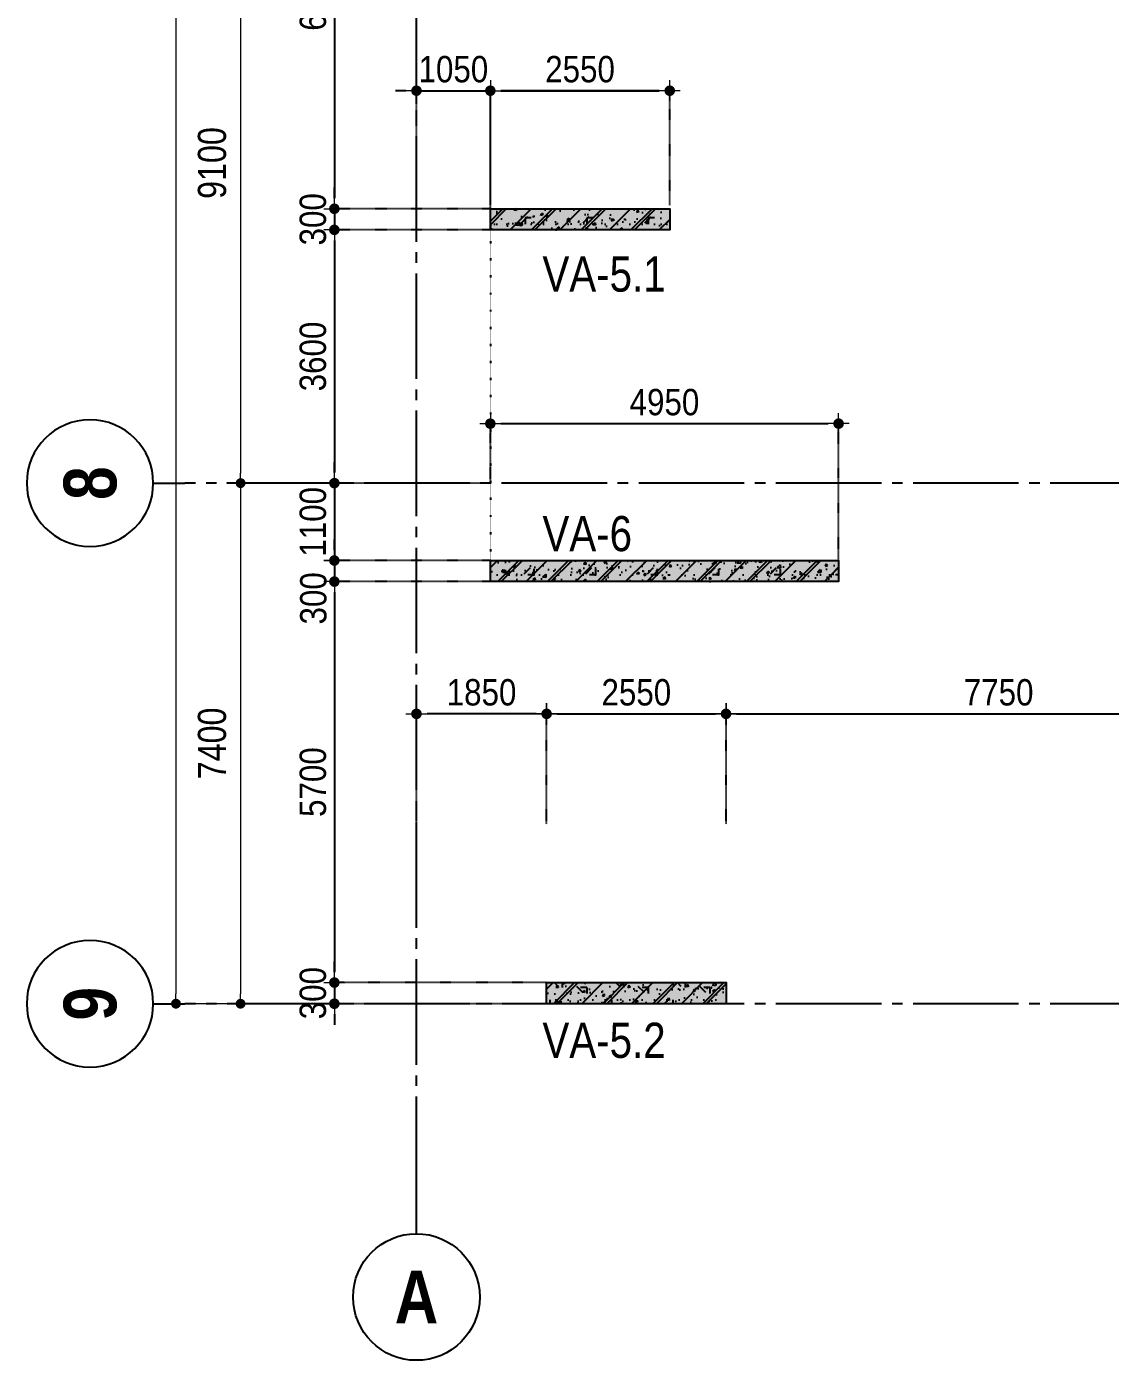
# Model space of a CAD drawing. Header units: millimetres. Extents: x -3973692 to -2843767, y 592734 to 838475.
# Drawn here: x -2954036 to -2938633, y 695162 to 714119 of the extents above; entities that cross this region are included whole.
import ezdxf
from ezdxf.enums import TextEntityAlignment as Align

# ---------------------------------------------------------------- set-up
doc = ezdxf.new("R2010")
doc.units = ezdxf.units.MM
doc.header["$MEASUREMENT"] = 0
doc.header["$PDMODE"] = 3
doc.header["$PDSIZE"] = -20
for name, pattern in [('CHG_XX_Luoi truc-Block A$0$MB_Luoi truc-150-TWA$0$Center101', [13, 10, -1, 1, -1]), ('DIVIDE2', [15.87499999999999, 6.349999999999998, -3.174999999999998, 0, -3.174999999999998, 0, -3.174999999999998]), ('DOT2', [0.125, 0, -0.125]), ('HIDDEN5', [2.8375, 1.25, -1.5875])]:
    doc.linetypes.add(name, pattern=pattern)
doc.layers.get('0').update_dxf_attribs({"lineweight": 9})
doc.layers.get('Defpoints').update_dxf_attribs({"color": 10, "lineweight": 0})
for name, color, linetype, lineweight in [("'S_General_Dim_1", 1, 'Continuous', 18), ("'S_General_Divide_3 Intermediate", 3, 'DIVIDE2', 40), ('CHG_XX_Cot_Block A-T8-15$0$DBAO', 3, 'Continuous', 13), ('CHG_XX_Luoi truc-Block A$0$Dim 200', 1, 'Continuous', 5), ('TEXT', 7, 'Continuous', 15)]:
    doc.layers.add(name, color=color, linetype=linetype, lineweight=lineweight)
for name, color, linetype in [('CHG_XX_Cot_Block A-T8-15$0$mb_cot tang 14-17 twa$0$Concrete Hatch', 218, 'Continuous'), ('CHG_XX_Cot_Block A-T8-15$0$mb_cot tang 14-17 twa$0$Concrete Line', 6, 'Continuous'), ('CHG_XX_Cot_Block A-T8-15$0$mb_cot tang 14-17 twa$0$Concrete Solid', 216, 'Continuous'), ('CHG_XX_Luoi truc-Block A$0$MB_Luoi truc-150-TWA$0$Grid', 34, 'Continuous'), ('CHG_XX_Luoi truc-Block A$0$MB_Luoi truc-150-TWA$0$Grid Line', 251, 'CHG_XX_Luoi truc-Block A$0$MB_Luoi truc-150-TWA$0$Center101'), ('dim', 1, 'Continuous')]:
    doc.layers.add(name, color=color, linetype=linetype)
doc.styles.add('arial', font='arial.ttf', dxfattribs={"width": 0.85})
doc.styles.add('CHG_XX_Luoi truc-Block A$0$MB_Luoi truc-150-TWA$0$Grid A-F$0$VNI-HelveCB', font='')
doc.styles.add('CHG_XX_Luoi truc-Block A$0$Star-HelCon', font='')
doc.styles.add('TTP-HelCon', font='')
doc.styles.get('CHG_XX_Luoi truc-Block A$0$MB_Luoi truc-150-TWA$0$Grid A-F$0$VNI-HelveCB').set_extended_font_data('VNI-Helve-Condense', bold=True)
doc.styles.get('CHG_XX_Luoi truc-Block A$0$Star-HelCon').set_extended_font_data('VNI-Helve-Condense')
doc.styles.get('TTP-HelCon').set_extended_font_data('VNI-Helve-Condense')
doc.dimstyles.new('150', dxfattribs={"dimscale": 150, "dimtxt": 2.5, "dimasz": 1, "dimexe": 0, "dimexo": 0, "dimgap": 0.75, "dimtad": 1, "dimdec": 0, "dimzin": 9, "dimdsep": 46, "dimtxsty": 'arial', "dimblk1": 'DIMDOT', "dimblk2": 'DIMDOT', "dimsah": 1, "dimcen": 2, "dimdle": 3, "dimclre": 8, "dimclrt": 2, "dimadec": 0, "dimazin": 0, "dimtfac": 1, "dimtdec": 0, "dimtix": 1, "dimtmove": 2, "dimatfit": 3, "dimldrblk": 'DIMPIJL', "dimfxl": 1, "dimtvp": 1.8, "dimtolj": 1, "dimtzin": 0, "dimarcsym": 0})
doc.dimstyles.new('CHG_XX_Luoi truc-Block A$0$Dim 200', dxfattribs={"dimscale": 200, "dimtxt": 2, "dimasz": 0.7, "dimexe": 1, "dimexo": 1, "dimgap": 1, "dimtad": 1, "dimdec": 0, "dimzin": 12, "dimdsep": 46, "dimtxsty": 'CHG_XX_Luoi truc-Block A$0$Star-HelCon', "dimblk": 'CHG_XX_Luoi truc-Block A$0$_Dot', "dimcen": 1, "dimclrd": 256, "dimclre": 256, "dimclrt": 3, "dimadec": 0, "dimazin": 0, "dimtfac": 1, "dimtdec": 0, "dimtix": 1, "dimtmove": 2, "dimatfit": 3, "dimldrblk": 'CHG_XX_Luoi truc-Block A$0$HTT Arrow 30', "dimfxl": 1, "dimtolj": 1, "dimtzin": 0, "dimarcsym": 0})

# ---------------------------------------------------------------- blocks, each defined once
blk = doc.blocks.new('*U3015')
at = {"layer": 'CHG_XX_Luoi truc-Block A$0$MB_Luoi truc-150-TWA$0$Grid', "lineweight": -2}
blk.add_line((0, -3), (0, 0), dxfattribs=at)
blk.add_circle((0, -9), 6, dxfattribs=at)
at = {"layer": 'CHG_XX_Luoi truc-Block A$0$MB_Luoi truc-150-TWA$0$Grid Line'}
blk.add_line((0, 0), (0, 467), dxfattribs=at)
at = {"layer": 'CHG_XX_Luoi truc-Block A$0$MB_Luoi truc-150-TWA$0$Grid', "lineweight": -2, "style": 'CHG_XX_Luoi truc-Block A$0$MB_Luoi truc-150-TWA$0$Grid A-F$0$VNI-HelveCB'}
for tag, p in [('GRIDSUB', (0, 476)), ('GRID', (0, -9))]:
    blk.add_attdef(tag, text='', height=5, dxfattribs=at).set_placement(p, align=Align.MIDDLE)
blk = doc.blocks.new('CHG_XX_Luoi truc-Block A$0$_Dot')
at = {"color": 0, "linetype": 'ByBlock', "lineweight": -2}
blk.add_line((-0.5, 0), (-1, 0), dxfattribs=at)
at = {"color": 0, "linetype": 'ByBlock', "const_width": 0.5}
blk.add_lwpolyline([(-0.25, 0, 1), (0.25, 0, 1)], format="xyb", close=True, dxfattribs=at)
blk = doc.blocks.new('*D3002')
at = {"layer": 'CHG_XX_Luoi truc-Block A$0$Dim 200', "lineweight": -2, "transparency": 16777216}
for p, q in [((-1678.131983339686, 106759.6356885453), (-2699.984525540746, 106759.6356885453)), ((-2499.984525540746, 106619.6356885453), (-2499.984525540744, 97799.63568854523)), ((-1678.131983339686, 97659.63568854523), (-2699.984525540744, 97659.63568854523))]:
    blk.add_line(p, q, dxfattribs=at)
at = {"layer": 'Defpoints', "color": 0, "transparency": 16777216}
for p in [(-1478.131983339686, 106759.6356885453), (-2499.984525540744, 97659.63568854523), (-1478.131983339686, 97659.63568854523)]:
    blk.add_point(p, dxfattribs=at)
at = {"layer": 'CHG_XX_Luoi truc-Block A$0$Dim 200', "lineweight": -2, "transparency": 16777216, "xscale": 140, "yscale": 140, "zscale": 140}
for p, rotation in [((-2499.984525540746, 106759.6356885453), 90), ((-2499.984525540744, 97659.63568854523), 270)]:
    blk.add_blockref('CHG_XX_Luoi truc-Block A$0$_Dot', p, dxfattribs=dict(at, rotation=rotation))
at = {"layer": 'CHG_XX_Luoi truc-Block A$0$Dim 200', "color": 3, "transparency": 16777216, "insert": (-2904.251192207382, 102209.6356885452), "char_height": 400, "attachment_point": 5, "rotation": 90, "style": 'CHG_XX_Luoi truc-Block A$0$Star-HelCon'}
blk.add_mtext('\\A1;9100', dxfattribs=at)
blk = doc.blocks.new('CHG_XX_Luoi truc-Block A$0$HTT Arrow 30')
blk.add_hatch(color=256).paths.add_polyline_path([(-2.5, 0.3750000000000002), (-2.5, -0.3749999999999998), (0, 0)])
at = {"color": 0, "linetype": 'ByBlock', "lineweight": -2}
for p, q in [((0, 0), (-2.5, 0.3750000000000002)), ((-2.5, -0.3749999999999998), (-2.5, 0.3750000000000002)), ((0, 0), (-2.5, -0.3749999999999998))]:
    blk.add_line(p, q, dxfattribs=at)
blk = doc.blocks.new('*D3003')
at = {"layer": 'CHG_XX_Luoi truc-Block A$0$Dim 200', "lineweight": -2, "transparency": 16777216}
for p, q in [((-1678.131983339686, 97659.63568854523), (-2699.984525544471, 97659.63568854523)), ((-2499.984525544471, 97519.63568854523), (-2499.984525544469, 90399.63568854523)), ((-1678.131983339686, 90259.63568854523), (-2699.984525544469, 90259.63568854523))]:
    blk.add_line(p, q, dxfattribs=at)
at = {"layer": 'Defpoints', "color": 0, "transparency": 16777216}
for p in [(-1478.131983339686, 97659.63568854523), (-2499.984525544469, 90259.63568854523), (-1478.131983339686, 90259.63568854523)]:
    blk.add_point(p, dxfattribs=at)
at = {"layer": 'CHG_XX_Luoi truc-Block A$0$Dim 200', "lineweight": -2, "transparency": 16777216, "xscale": 140, "yscale": 140, "zscale": 140}
for p, rotation in [((-2499.984525544471, 97659.63568854523), 90), ((-2499.984525544469, 90259.63568854523), 270)]:
    blk.add_blockref('CHG_XX_Luoi truc-Block A$0$_Dot', p, dxfattribs=dict(at, rotation=rotation))
at = {"layer": 'CHG_XX_Luoi truc-Block A$0$Dim 200', "color": 3, "transparency": 16777216, "insert": (-2904.251192211109, 93959.63568854521), "char_height": 400, "attachment_point": 5, "rotation": 90, "style": 'CHG_XX_Luoi truc-Block A$0$Star-HelCon'}
blk.add_mtext('\\A1;7400', dxfattribs=at)
blk = doc.blocks.new('*D3004')
at = {"layer": 'CHG_XX_Luoi truc-Block A$0$Dim 200', "lineweight": -2, "transparency": 16777216}
for p, q in [((-2389.058254442077, 152259.6356885453), (-3618.466354361928, 152259.6356885453)), ((-3418.466354361928, 152119.6356885453), (-3418.466354361914, 90399.63568854523)), ((-2354.176773137588, 90259.63568854523), (-3618.466354361914, 90259.63568854523))]:
    blk.add_line(p, q, dxfattribs=at)
at = {"layer": 'Defpoints', "color": 0, "transparency": 16777216}
for p in [(-2189.058254442077, 152259.6356885453), (-3418.466354361914, 90259.63568854523), (-2154.176773137588, 90259.63568854523)]:
    blk.add_point(p, dxfattribs=at)
at = {"layer": 'CHG_XX_Luoi truc-Block A$0$Dim 200', "lineweight": -2, "transparency": 16777216, "xscale": 140, "yscale": 140, "zscale": 140}
for p, rotation in [((-3418.466354361928, 152259.6356885453), 90), ((-3418.466354361914, 90259.63568854523), 270)]:
    blk.add_blockref('CHG_XX_Luoi truc-Block A$0$_Dot', p, dxfattribs=dict(at, rotation=rotation))
at = {"layer": 'CHG_XX_Luoi truc-Block A$0$Dim 200', "color": 3, "transparency": 16777216, "insert": (-3822.733021028553, 121259.6356885452), "char_height": 400, "attachment_point": 5, "rotation": 90, "style": 'CHG_XX_Luoi truc-Block A$0$Star-HelCon'}
blk.add_mtext('\\A1;62000', dxfattribs=at)
blk = doc.blocks.new('*U3014')
at = {"layer": 'CHG_XX_Luoi truc-Block A$0$MB_Luoi truc-150-TWA$0$Grid', "lineweight": -2}
blk.add_line((0, 407), (0, 404), dxfattribs=at)
blk.add_circle((0, 413), 6, dxfattribs=at)
at = {"layer": 'CHG_XX_Luoi truc-Block A$0$MB_Luoi truc-150-TWA$0$Grid Line'}
blk.add_line((0, 0), (0, 404), dxfattribs=at)
at = {"layer": 'CHG_XX_Luoi truc-Block A$0$MB_Luoi truc-150-TWA$0$Grid', "lineweight": -2, "style": 'CHG_XX_Luoi truc-Block A$0$MB_Luoi truc-150-TWA$0$Grid A-F$0$VNI-HelveCB'}
for tag, p in [('GRIDSUB', (0, 413)), ('GRID', (0, -9))]:
    blk.add_attdef(tag, text='', height=5, dxfattribs=at).set_placement(p, align=Align.MIDDLE)
blk = doc.blocks.new('*U3162')
at = {"layer": 'CHG_XX_Cot_Block A-T8-15$0$mb_cot tang 14-17 twa$0$Concrete Hatch'}
h = blk.add_hatch(dxfattribs=at)
h.set_pattern_fill('CONCRETE', color=256, scale=50, style=0, pattern_type=2)
h.set_pattern_definition([(45, (150, -2500), (-176.7766952966369, 176.7766952966369), []), (45, (150, -2450), (-353.5533905932737, 353.5533905932738), []), (49.99999999999999, (150, -2500), (358.6300913003767, -31.37606749129755), [37.5, -412.5]), (355, (150, -2500), (-69.3756668065, 376.0960668500059), [30, -330]), (100.4514, (179.88584, -2502.614669999999), (289.2546908570108, 344.7197710304768), [31.870095, -350.571056]), (46.18420000000001, (150, -2400), (533.6205243128222, -82.75950716450905), [56.25, -618.75]), (96.6356, (194.4683725, -2406.8966535), (467.3313527743517, 487.0589354502209), [47.805144, -525.8565]), (351.1842, (150, -2400), (467.3309725668136, 487.0593004626623), [45, -495]), (21, (200, -2425), (298.4535260592309, -201.3094453326694), [37.5, -412.5]), (326.0000000000001, (200, -2425), (121.6576659607909, 362.5750225234265), [30, -330]), (71.4514, (224.8711165, -2441.775803), (420.111314290745, 161.2652483549762), [31.870095, -350.571056]), (37.50000000000001, (150, -2500), (6.079927658645334, 166.4469269156558), [0, -326, 0, -335, 0, -331.25]), (7.499999999999999, (150, -2500), (131.5347687210743, 197.2058559411801), [0, -191, 0, -318.5, 0, -126.25]), (327.5, (38.5, -2500), (266.9112180862045, -11.2774358671899), [0, -125, 0, -390, 0, -517.5]), (317.5, (-11.5, -2500), (291.5930846711931, 50.05249116615882), [0, -162.5, 0, -259, 0, -367.5]), (0, (325, -2325), (0, 875), [87.5, -787.5]), (0, (587.5, -2150), (0, 875), [87.5, -787.5]), (0, (412.5, -1800), (0, 875), [87.5, -350, 87.5, -350]), (90, (325, -2325), (-875, 5.35782974626967e-14), [87.5, -787.5]), (90, (412.5, -1800), (-875, 5.35782974626967e-14), [87.5, -787.5]), (90, (675, -2150), (-875, 5.35782974626967e-14), [87.5, -787.5]), (90, (850, -1887.5), (-875, 5.35782974626967e-14), [87.5, -787.5]), (135, (412.5, -2325), (-875.016357447105, 8.881784197001252e-14), [123.76, -1113.7]), (135, (500, -1800), (-875.016357447105, 8.881784197001252e-14), [123.76, -1113.7]), (45, (587.5, -2150), (8.881784197001252e-14, 875.016357447105), [123.76, -247.485, 123.76, -742.455]), (0, (-25, -2500), (87.5, 87.5), [-175, 0])])
h.paths.add_polyline_path([(-50, 50), (-50, -2500), (250, -2500), (250, 50)])
at = {"layer": 'CHG_XX_Cot_Block A-T8-15$0$mb_cot tang 14-17 twa$0$Concrete Solid'}
blk.add_hatch(color=256, dxfattribs=at).paths.add_polyline_path([(-50, 50), (-50, -2500), (250, -2500), (250, 50)])
at = {"layer": 'CHG_XX_Cot_Block A-T8-15$0$mb_cot tang 14-17 twa$0$Concrete Line'}
blk.add_lwpolyline([(-50, 50), (-50, -2500), (250, -2500), (250, 50)], close=True, dxfattribs=at)
blk = doc.blocks.new('*U3168')
at = {"layer": 'CHG_XX_Cot_Block A-T8-15$0$mb_cot tang 14-17 twa$0$Concrete Hatch'}
h = blk.add_hatch(dxfattribs=at)
h.set_pattern_fill('CONCRETE', color=256, scale=50, style=0, pattern_type=2)
h.set_pattern_definition([(45, (150, -4899.999999999999), (-176.7766952966369, 176.7766952966369), []), (45, (150, -4849.999999999999), (-353.5533905932737, 353.5533905932738), []), (49.99999999999999, (150, -4899.999999999999), (358.6300913003767, -31.37606749129755), [37.5, -412.5]), (355, (150, -4899.999999999999), (-69.3756668065, 376.0960668500059), [30, -330]), (100.4514, (179.88584, -4902.614669999999), (289.2546908570108, 344.7197710304768), [31.870095, -350.571056]), (46.18420000000001, (150, -4799.999999999999), (533.6205243128222, -82.75950716450905), [56.25, -618.75]), (96.6356, (194.4683725, -4806.896653499999), (467.3313527743517, 487.0589354502209), [47.805144, -525.8565]), (351.1842, (150, -4799.999999999999), (467.3309725668136, 487.0593004626623), [45, -495]), (21, (200, -4824.999999999999), (298.4535260592309, -201.3094453326694), [37.5, -412.5]), (326.0000000000001, (200, -4824.999999999999), (121.6576659607909, 362.5750225234265), [30, -330]), (71.4514, (224.8711165, -4841.775802999999), (420.111314290745, 161.2652483549762), [31.870095, -350.571056]), (37.50000000000001, (150, -4899.999999999999), (6.079927658645334, 166.4469269156558), [0, -326, 0, -335, 0, -331.25]), (7.499999999999999, (150, -4899.999999999999), (131.5347687210743, 197.2058559411801), [0, -191, 0, -318.5, 0, -126.25]), (327.5, (38.5, -4899.999999999999), (266.9112180862045, -11.2774358671899), [0, -125, 0, -390, 0, -517.5]), (317.5, (-11.5, -4899.999999999999), (291.5930846711931, 50.05249116615882), [0, -162.5, 0, -259, 0, -367.5]), (0, (325, -4724.999999999999), (0, 875), [87.5, -787.5]), (0, (587.5, -4549.999999999999), (0, 875), [87.5, -787.5]), (0, (412.5, -4199.999999999999), (0, 875), [87.5, -350, 87.5, -350]), (90, (325, -4724.999999999999), (-875, 5.35782974626967e-14), [87.5, -787.5]), (90, (412.5, -4199.999999999999), (-875, 5.35782974626967e-14), [87.5, -787.5]), (90, (675, -4549.999999999999), (-875, 5.35782974626967e-14), [87.5, -787.5]), (90, (850, -4287.499999999999), (-875, 5.35782974626967e-14), [87.5, -787.5]), (135, (412.5, -4724.999999999999), (-875.016357447105, 8.881784197001252e-14), [123.76, -1113.7]), (135, (500, -4199.999999999999), (-875.016357447105, 8.881784197001252e-14), [123.76, -1113.7]), (45, (587.5, -4549.999999999999), (8.881784197001252e-14, 875.016357447105), [123.76, -247.485, 123.76, -742.455]), (0, (-25, -4899.999999999999), (87.5, 87.5), [-175, 0])])
h.paths.add_polyline_path([(-50, 50), (-50, -4899.999999999999), (250, -4899.999999999999), (250, 50)])
at = {"layer": 'CHG_XX_Cot_Block A-T8-15$0$mb_cot tang 14-17 twa$0$Concrete Solid'}
blk.add_hatch(color=256, dxfattribs=at).paths.add_polyline_path([(-50, 50), (-50, -4899.999999999999), (250, -4899.999999999999), (250, 50)])
at = {"layer": 'CHG_XX_Cot_Block A-T8-15$0$mb_cot tang 14-17 twa$0$Concrete Line'}
blk.add_lwpolyline([(-50, 50), (-50, -4899.999999999999), (250, -4899.999999999999), (250, 50)], close=True, dxfattribs=at)
blk = doc.blocks.new('DIMDOT')
for p, q in [((1, 0), (-1, 0)), ((0, -1), (0, 1))]:
    blk.add_line(p, q)
at = {"const_width": 0.5}
blk.add_lwpolyline([(-0.25, 0, 1), (0.25, 0, 1)], format="xyb", close=True, dxfattribs=at)
blk = doc.blocks.new('*D674')
at = {"layer": "'S_General_Dim_1", "color": 8, "linetype": 'HIDDEN5', "lineweight": -2, "transparency": 16777216}
for p, q in [((-2948495.198556677, 717580.6516391439), (-2949662.051390907, 717580.6516391439)), ((-2947445.19855693, 711530.6471380723), (-2949662.051390907, 711530.6471380723))]:
    blk.add_line(p, q, dxfattribs=at)
at = {"layer": "'S_General_Dim_1", "color": 0, "lineweight": -2, "transparency": 16777216}
blk.add_line((-2949662.051390907, 717430.6516391439), (-2949662.051390907, 711680.6471380723), dxfattribs=at)
at = {"layer": 'Defpoints', "color": 0, "transparency": 16777216}
for p in [(-2948495.198556677, 717580.6516391439), (-2949662.051390907, 711530.6471380723), (-2947445.19855693, 711530.6471380723)]:
    blk.add_point(p, dxfattribs=at)
at = {"layer": "'S_General_Dim_1", "color": 0, "lineweight": -2, "transparency": 16777216, "xscale": 150, "yscale": 150, "zscale": 150}
for p, rotation in [((-2949662.051390907, 717580.6516391439), 90), ((-2949662.051390907, 711530.6471380723), 270)]:
    blk.add_blockref('DIMDOT', p, dxfattribs=dict(at, rotation=rotation))
at = {"layer": "'S_General_Dim_1", "color": 2, "transparency": 16777216, "insert": (-2949966.016261302, 714555.649388609), "char_height": 375, "attachment_point": 5, "rotation": 90, "style": 'arial'}
blk.add_mtext('\\A1;6050', dxfattribs=at)
blk = doc.blocks.new('DIMPIJL')
at = {"linetype": 'ByBlock'}
blk.add_solid([(-2.5, 0.4166666666666686), (-2.5, -0.4166666666666686), (0, 0)], dxfattribs=at)
blk = doc.blocks.new('*D675')
at = {"layer": "'S_General_Dim_1", "color": 0, "lineweight": -2, "transparency": 16777216}
for p, q in [((-2949662.051390911, 711680.6471380723), (-2949662.051390911, 711830.6471380723)), ((-2949662.051390911, 711530.6471380723), (-2949662.051390911, 711231.0114551636)), ((-2949662.051390911, 711081.0114551636), (-2949662.051390911, 710931.0114551636))]:
    blk.add_line(p, q, dxfattribs=at)
at = {"layer": "'S_General_Dim_1", "color": 8, "linetype": 'HIDDEN5', "lineweight": -2, "transparency": 16777216}
for p, q in [((-2947445.19855693, 711530.6471380723), (-2949662.051390911, 711530.6471380723)), ((-2947445.19855693, 711231.0114551636), (-2949662.051390911, 711231.0114551636))]:
    blk.add_line(p, q, dxfattribs=at)
at = {"layer": 'Defpoints', "color": 0, "transparency": 16777216}
for p in [(-2947445.19855693, 711530.6471380723), (-2949662.051390911, 711231.0114551636), (-2947445.19855693, 711231.0114551636)]:
    blk.add_point(p, dxfattribs=at)
at = {"layer": "'S_General_Dim_1", "color": 0, "lineweight": -2, "transparency": 16777216, "xscale": 150, "yscale": 150, "zscale": 150}
for p, rotation in [((-2949662.051390911, 711530.6471380723), 270), ((-2949662.051390911, 711231.0114551636), 90)]:
    blk.add_blockref('DIMDOT', p, dxfattribs=dict(at, rotation=rotation))
at = {"layer": "'S_General_Dim_1", "color": 2, "transparency": 16777216, "insert": (-2949966.144160352, 711380.8292966187), "char_height": 375, "attachment_point": 5, "rotation": 90, "style": 'arial'}
blk.add_mtext('\\A1;300', dxfattribs=at)
blk = doc.blocks.new('*D676')
at = {"layer": "'S_General_Dim_1", "color": 8, "linetype": 'HIDDEN5', "lineweight": -2, "transparency": 16777216}
for p, q in [((-2947445.198556937, 711231.0114551636), (-2949662.051390913, 711231.0114551636)), ((-2947445.19855693, 707630.6471381313), (-2949662.051390913, 707630.6471381313))]:
    blk.add_line(p, q, dxfattribs=at)
at = {"layer": "'S_General_Dim_1", "color": 0, "lineweight": -2, "transparency": 16777216}
blk.add_line((-2949662.051390913, 711081.0114551636), (-2949662.051390913, 707780.6471381313), dxfattribs=at)
at = {"layer": 'Defpoints', "color": 0, "transparency": 16777216}
for p in [(-2947445.198556937, 711231.0114551636), (-2949662.051390913, 707630.6471381313), (-2947445.19855693, 707630.6471381313)]:
    blk.add_point(p, dxfattribs=at)
at = {"layer": "'S_General_Dim_1", "color": 0, "lineweight": -2, "transparency": 16777216, "xscale": 150, "yscale": 150, "zscale": 150}
for p, rotation in [((-2949662.051390913, 711231.0114551636), 90), ((-2949662.051390913, 707630.6471381313), 270)]:
    blk.add_blockref('DIMDOT', p, dxfattribs=dict(at, rotation=rotation))
at = {"layer": "'S_General_Dim_1", "color": 2, "transparency": 16777216, "insert": (-2949966.144160354, 709430.8292966483), "char_height": 375, "attachment_point": 5, "rotation": 90, "style": 'arial'}
blk.add_mtext('\\A1;3600', dxfattribs=at)
blk = doc.blocks.new('*D677')
at = {"layer": "'S_General_Dim_1", "color": 0, "lineweight": -2, "transparency": 16777216}
for p, q in [((-2949662.051390914, 707780.6471381313), (-2949662.051390914, 707930.6471381313)), ((-2949662.051390914, 707630.6471381313), (-2949662.051390914, 706530.6471380708)), ((-2949662.051390914, 706380.6471380708), (-2949662.051390914, 706230.6471380708))]:
    blk.add_line(p, q, dxfattribs=at)
at = {"layer": "'S_General_Dim_1", "color": 8, "linetype": 'HIDDEN5', "lineweight": -2, "transparency": 16777216}
for p, q in [((-2947445.19855693, 707630.6471381313), (-2949662.051390914, 707630.6471381313)), ((-2947445.198556677, 706530.6471380708), (-2949662.051390914, 706530.6471380708))]:
    blk.add_line(p, q, dxfattribs=at)
at = {"layer": 'Defpoints', "color": 0, "transparency": 16777216}
for p in [(-2947445.19855693, 707630.6471381313), (-2949662.051390914, 706530.6471380708), (-2947445.198556677, 706530.6471380708)]:
    blk.add_point(p, dxfattribs=at)
at = {"layer": "'S_General_Dim_1", "color": 0, "lineweight": -2, "transparency": 16777216, "xscale": 150, "yscale": 150, "zscale": 150}
for p, rotation in [((-2949662.051390914, 707630.6471381313), 270), ((-2949662.051390914, 706530.6471380708), 90)]:
    blk.add_blockref('DIMDOT', p, dxfattribs=dict(at, rotation=rotation))
at = {"layer": "'S_General_Dim_1", "color": 2, "transparency": 16777216, "insert": (-2949966.016261309, 707080.6471381019), "char_height": 375, "attachment_point": 5, "rotation": 90, "style": 'arial'}
blk.add_mtext('\\A1;1100', dxfattribs=at)
blk = doc.blocks.new('*D678')
at = {"layer": "'S_General_Dim_1", "color": 0, "lineweight": -2, "transparency": 16777216}
for p, q in [((-2949662.051390923, 706680.6471380708), (-2949662.051390923, 706830.6471380708)), ((-2949662.051390923, 706530.6471380708), (-2949662.051390923, 706231.0114495864)), ((-2949662.051390923, 706081.0114495864), (-2949662.051390923, 705931.0114495864))]:
    blk.add_line(p, q, dxfattribs=at)
at = {"layer": "'S_General_Dim_1", "color": 8, "linetype": 'HIDDEN5', "lineweight": -2, "transparency": 16777216}
for p, q in [((-2947445.198556677, 706530.6471380708), (-2949662.051390923, 706530.6471380708)), ((-2947445.198556937, 706231.0114495864), (-2949662.051390923, 706231.0114495864))]:
    blk.add_line(p, q, dxfattribs=at)
at = {"layer": 'Defpoints', "color": 0, "transparency": 16777216}
for p in [(-2947445.198556677, 706530.6471380708), (-2949662.051390923, 706231.0114495864), (-2947445.198556937, 706231.0114495864)]:
    blk.add_point(p, dxfattribs=at)
at = {"layer": "'S_General_Dim_1", "color": 0, "lineweight": -2, "transparency": 16777216, "xscale": 150, "yscale": 150, "zscale": 150}
for p, rotation in [((-2949662.051390923, 706530.6471380708), 270), ((-2949662.051390923, 706231.0114495864), 90)]:
    blk.add_blockref('DIMDOT', p, dxfattribs=dict(at, rotation=rotation))
at = {"layer": "'S_General_Dim_1", "color": 2, "transparency": 16777216, "insert": (-2949959.376533322, 705992.7623127841), "char_height": 375, "attachment_point": 5, "rotation": 90, "style": 'arial'}
blk.add_mtext('\\A1;300', dxfattribs=at)
blk = doc.blocks.new('*D679')
at = {"layer": "'S_General_Dim_1", "color": 8, "linetype": 'HIDDEN5', "lineweight": -2, "transparency": 16777216}
for p, q in [((-2947445.198556937, 706231.0114495864), (-2949662.051390925, 706231.0114495864)), ((-2946645.198556676, 700531.0114495864), (-2949662.051390925, 700531.0114495864))]:
    blk.add_line(p, q, dxfattribs=at)
at = {"layer": "'S_General_Dim_1", "color": 0, "lineweight": -2, "transparency": 16777216}
blk.add_line((-2949662.051390925, 706081.0114495864), (-2949662.051390925, 700681.0114495864), dxfattribs=at)
at = {"layer": 'Defpoints', "color": 0, "transparency": 16777216}
for p in [(-2947445.198556937, 706231.0114495864), (-2949662.051390925, 700531.0114495864), (-2946645.198556676, 700531.0114495864)]:
    blk.add_point(p, dxfattribs=at)
at = {"layer": "'S_General_Dim_1", "color": 0, "lineweight": -2, "transparency": 16777216, "xscale": 150, "yscale": 150, "zscale": 150}
for p, rotation in [((-2949662.051390925, 706231.0114495864), 90), ((-2949662.051390925, 700531.0114495864), 270)]:
    blk.add_blockref('DIMDOT', p, dxfattribs=dict(at, rotation=rotation))
at = {"layer": "'S_General_Dim_1", "color": 2, "transparency": 16777216, "insert": (-2949966.016261321, 703381.0114495872), "char_height": 375, "attachment_point": 5, "rotation": 90, "style": 'arial'}
blk.add_mtext('\\A1;5700', dxfattribs=at)
blk = doc.blocks.new('*D680')
at = {"layer": "'S_General_Dim_1", "color": 0, "lineweight": -2, "transparency": 16777216}
for p, q in [((-2949662.051390924, 700681.0114495864), (-2949662.051390924, 700831.0114495864)), ((-2949662.051390924, 700531.0114495864), (-2949662.051390924, 700230.6471437088)), ((-2949662.051390924, 700080.6471437088), (-2949662.051390924, 699930.6471437088))]:
    blk.add_line(p, q, dxfattribs=at)
at = {"layer": "'S_General_Dim_1", "color": 8, "linetype": 'HIDDEN5', "lineweight": -2, "transparency": 16777216}
for p, q in [((-2946645.198556676, 700531.0114495864), (-2949662.051390924, 700531.0114495864)), ((-2946645.198556677, 700230.6471437088), (-2949662.051390924, 700230.6471437088))]:
    blk.add_line(p, q, dxfattribs=at)
at = {"layer": 'Defpoints', "color": 0, "transparency": 16777216}
for p in [(-2946645.198556676, 700531.0114495864), (-2949662.051390924, 700230.6471437088), (-2946645.198556677, 700230.6471437088)]:
    blk.add_point(p, dxfattribs=at)
at = {"layer": "'S_General_Dim_1", "color": 0, "lineweight": -2, "transparency": 16777216, "xscale": 150, "yscale": 150, "zscale": 150}
for p, rotation in [((-2949662.051390924, 700531.0114495864), 270), ((-2949662.051390924, 700230.6471437088), 90)]:
    blk.add_blockref('DIMDOT', p, dxfattribs=dict(at, rotation=rotation))
at = {"layer": "'S_General_Dim_1", "color": 2, "transparency": 16777216, "insert": (-2949966.144160365, 700380.8292966484), "char_height": 375, "attachment_point": 5, "rotation": 90, "style": 'arial'}
blk.add_mtext('\\A1;300', dxfattribs=at)
blk = doc.blocks.new('*D681')
at = {"layer": "'S_General_Dim_1", "color": 8, "linetype": 'HIDDEN5', "lineweight": -2, "transparency": 16777216}
for p, q in [((-2946645.198556676, 702780.6471370916), (-2946645.198556676, 704350.7528729696)), ((-2944095.198556676, 702780.6471370916), (-2944095.198556676, 704350.7528729696))]:
    blk.add_line(p, q, dxfattribs=at)
at = {"layer": "'S_General_Dim_1", "color": 0, "lineweight": -2, "transparency": 16777216}
blk.add_line((-2946495.198556676, 704350.7528729696), (-2944245.198556676, 704350.7528729696), dxfattribs=at)
at = {"layer": 'Defpoints', "color": 0, "transparency": 16777216}
for p in [(-2944095.198556676, 704350.7528729696), (-2946645.198556676, 702780.6471370916), (-2944095.198556676, 702780.6471370916)]:
    blk.add_point(p, dxfattribs=at)
at = {"layer": "'S_General_Dim_1", "color": 0, "lineweight": -2, "transparency": 16777216, "xscale": 150, "yscale": 150, "zscale": 150, "rotation": 180}
blk.add_blockref('DIMDOT', (-2946645.198556676, 704350.7528729696), dxfattribs=at)
at = {"layer": "'S_General_Dim_1", "color": 0, "lineweight": -2, "transparency": 16777216, "xscale": 150, "yscale": 150, "zscale": 150}
blk.add_blockref('DIMDOT', (-2944095.198556676, 704350.7528729696), dxfattribs=at)
at = {"layer": "'S_General_Dim_1", "color": 2, "transparency": 16777216, "insert": (-2945370.198556676, 704654.7177433652), "char_height": 375, "attachment_point": 5, "style": 'arial'}
blk.add_mtext('\\A1;2550', dxfattribs=at)
blk = doc.blocks.new('*D682')
at = {"layer": "'S_General_Dim_1", "color": 8, "linetype": 'HIDDEN5', "lineweight": -2, "transparency": 16777216}
for p, q in [((-2948495.198556936, 702780.6471370916), (-2948495.198556936, 704350.7528729696)), ((-2946645.198556676, 702780.6471370916), (-2946645.198556676, 704350.7528729696))]:
    blk.add_line(p, q, dxfattribs=at)
at = {"layer": "'S_General_Dim_1", "color": 0, "lineweight": -2, "transparency": 16777216}
blk.add_line((-2946795.198556676, 704350.7528729696), (-2948345.198556936, 704350.7528729696), dxfattribs=at)
at = {"layer": 'Defpoints', "color": 0, "transparency": 16777216}
for p in [(-2948495.198556936, 704350.7528729696), (-2948495.198556936, 702780.6471370916), (-2946645.198556676, 702780.6471370916)]:
    blk.add_point(p, dxfattribs=at)
at = {"layer": "'S_General_Dim_1", "color": 0, "lineweight": -2, "transparency": 16777216, "xscale": 150, "yscale": 150, "zscale": 150, "rotation": 180}
blk.add_blockref('DIMDOT', (-2948495.198556936, 704350.7528729696), dxfattribs=at)
at = {"layer": "'S_General_Dim_1", "color": 0, "lineweight": -2, "transparency": 16777216, "xscale": 150, "yscale": 150, "zscale": 150}
blk.add_blockref('DIMDOT', (-2946645.198556676, 704350.7528729696), dxfattribs=at)
at = {"layer": "'S_General_Dim_1", "color": 2, "transparency": 16777216, "insert": (-2947570.198556806, 704654.7177433652), "char_height": 375, "attachment_point": 5, "style": 'arial'}
blk.add_mtext('\\A1;1850', dxfattribs=at)
blk = doc.blocks.new('*D689')
at = {"layer": "'S_General_Dim_1", "color": 0, "lineweight": -2, "transparency": 16777216}
for p, q in [((-2948645.198556936, 713208.5855232616), (-2948795.198556936, 713208.5855232616)), ((-2948495.198556936, 713208.5855232616), (-2947445.198556929, 713208.5855232616)), ((-2947295.198556929, 713208.5855232616), (-2947145.198556929, 713208.5855232616))]:
    blk.add_line(p, q, dxfattribs=at)
at = {"layer": "'S_General_Dim_1", "color": 8, "linetype": 'HIDDEN5', "lineweight": -2, "transparency": 16777216}
for p, q in [((-2948495.198556936, 711839.7879801596), (-2948495.198556936, 713208.5855232616)), ((-2947445.198556929, 711530.6471380721), (-2947445.198556929, 713208.5855232616))]:
    blk.add_line(p, q, dxfattribs=at)
at = {"layer": 'Defpoints', "color": 0, "transparency": 16777216}
for p in [(-2947445.198556929, 713208.5855232616), (-2948495.198556936, 711839.7879801596), (-2947445.198556929, 711530.6471380721)]:
    blk.add_point(p, dxfattribs=at)
at = {"layer": "'S_General_Dim_1", "color": 0, "lineweight": -2, "transparency": 16777216, "xscale": 150, "yscale": 150, "zscale": 150}
blk.add_blockref('DIMDOT', (-2948495.198556936, 713208.5855232616), dxfattribs=at)
at = {"layer": "'S_General_Dim_1", "color": 0, "lineweight": -2, "transparency": 16777216, "xscale": 150, "yscale": 150, "zscale": 150, "rotation": 180}
blk.add_blockref('DIMDOT', (-2947445.198556929, 713208.5855232616), dxfattribs=at)
at = {"layer": "'S_General_Dim_1", "color": 2, "transparency": 16777216, "insert": (-2947970.198556933, 713512.5503936572), "char_height": 375, "attachment_point": 5, "style": 'arial'}
blk.add_mtext('\\A1;1050', dxfattribs=at)
blk = doc.blocks.new('*D690')
at = {"layer": "'S_General_Dim_1", "color": 8, "linetype": 'HIDDEN5', "lineweight": -2, "transparency": 16777216}
for p, q in [((-2947445.198556929, 711530.6471380721), (-2947445.198556929, 713208.5855232616)), ((-2944895.198556929, 711580.6471380721), (-2944895.198556929, 713208.5855232616))]:
    blk.add_line(p, q, dxfattribs=at)
at = {"layer": "'S_General_Dim_1", "color": 0, "lineweight": -2, "transparency": 16777216}
blk.add_line((-2947295.198556929, 713208.5855232616), (-2945045.198556929, 713208.5855232616), dxfattribs=at)
at = {"layer": 'Defpoints', "color": 0, "transparency": 16777216}
for p in [(-2944895.198556929, 713208.5855232616), (-2947445.198556929, 711530.6471380721), (-2944895.198556929, 711580.6471380721)]:
    blk.add_point(p, dxfattribs=at)
at = {"layer": "'S_General_Dim_1", "color": 0, "lineweight": -2, "transparency": 16777216, "xscale": 150, "yscale": 150, "zscale": 150, "rotation": 180}
blk.add_blockref('DIMDOT', (-2947445.198556929, 713208.5855232616), dxfattribs=at)
at = {"layer": "'S_General_Dim_1", "color": 0, "lineweight": -2, "transparency": 16777216, "xscale": 150, "yscale": 150, "zscale": 150}
blk.add_blockref('DIMDOT', (-2944895.198556929, 713208.5855232616), dxfattribs=at)
at = {"layer": "'S_General_Dim_1", "color": 2, "transparency": 16777216, "insert": (-2946170.198556929, 713512.5503936572), "char_height": 375, "attachment_point": 5, "style": 'arial'}
blk.add_mtext('\\A1;2550', dxfattribs=at)
blk = doc.blocks.new('*D691')
at = {"layer": "'S_General_Dim_1", "color": 8, "linetype": 'HIDDEN5', "lineweight": -2, "transparency": 16777216}
for p, q in [((-2947445.198556929, 711580.6471380721), (-2947445.198556929, 713208.5855232616)), ((-2944895.198556929, 711580.6471380721), (-2944895.198556929, 713208.5855232616))]:
    blk.add_line(p, q, dxfattribs=at)
at = {"layer": "'S_General_Dim_1", "color": 0, "lineweight": -2, "transparency": 16777216}
blk.add_line((-2945045.198556929, 713208.5855232616), (-2947295.198556929, 713208.5855232616), dxfattribs=at)
at = {"layer": 'Defpoints', "color": 0, "transparency": 16777216}
for p in [(-2947445.198556929, 713208.5855232616), (-2947445.198556929, 711580.6471380721), (-2944895.198556929, 711580.6471380721)]:
    blk.add_point(p, dxfattribs=at)
at = {"layer": "'S_General_Dim_1", "color": 0, "lineweight": -2, "transparency": 16777216, "xscale": 150, "yscale": 150, "zscale": 150, "rotation": 180}
blk.add_blockref('DIMDOT', (-2947445.198556929, 713208.5855232616), dxfattribs=at)
at = {"layer": "'S_General_Dim_1", "color": 0, "lineweight": -2, "transparency": 16777216, "xscale": 150, "yscale": 150, "zscale": 150}
blk.add_blockref('DIMDOT', (-2944895.198556929, 713208.5855232616), dxfattribs=at)
at = {"layer": "'S_General_Dim_1", "color": 2, "transparency": 16777216, "insert": (-2946170.198556929, 713512.5503936572), "char_height": 375, "attachment_point": 5, "style": 'arial'}
blk.add_mtext('\\A1;2550', dxfattribs=at)
blk = doc.blocks.new('*D692')
at = {"layer": "'S_General_Dim_1", "color": 8, "linetype": 'HIDDEN5', "lineweight": -2, "transparency": 16777216}
for p, q in [((-2947445.198556929, 707630.6471381313), (-2947445.198556929, 708475.9316481281)), ((-2942495.198556936, 706530.6471380709), (-2942495.198556936, 708475.9316481281))]:
    blk.add_line(p, q, dxfattribs=at)
at = {"layer": "'S_General_Dim_1", "color": 0, "lineweight": -2, "transparency": 16777216}
blk.add_line((-2947295.198556929, 708475.9316481281), (-2942645.198556936, 708475.9316481281), dxfattribs=at)
at = {"layer": 'Defpoints', "color": 0, "transparency": 16777216}
for p in [(-2942495.198556936, 708475.9316481281), (-2947445.198556929, 707630.6471381313), (-2942495.198556936, 706530.6471380709)]:
    blk.add_point(p, dxfattribs=at)
at = {"layer": "'S_General_Dim_1", "color": 0, "lineweight": -2, "transparency": 16777216, "xscale": 150, "yscale": 150, "zscale": 150, "rotation": 180}
blk.add_blockref('DIMDOT', (-2947445.198556929, 708475.9316481281), dxfattribs=at)
at = {"layer": "'S_General_Dim_1", "color": 0, "lineweight": -2, "transparency": 16777216, "xscale": 150, "yscale": 150, "zscale": 150}
blk.add_blockref('DIMDOT', (-2942495.198556936, 708475.9316481281), dxfattribs=at)
at = {"layer": "'S_General_Dim_1", "color": 2, "transparency": 16777216, "insert": (-2944970.198556933, 708779.8965185237), "char_height": 375, "attachment_point": 5, "style": 'arial'}
blk.add_mtext('\\A1;4950', dxfattribs=at)
blk = doc.blocks.new('*D694')
at = {"layer": "'S_General_Dim_1", "color": 8, "linetype": 'HIDDEN5', "lineweight": -2, "transparency": 16777216}
for p, q in [((-2944095.198556676, 702780.6471370916), (-2944095.198556676, 704350.7528729696)), ((-2936345.198556936, 702781.011449595), (-2936345.198556936, 704350.7528729696))]:
    blk.add_line(p, q, dxfattribs=at)
at = {"layer": "'S_General_Dim_1", "color": 0, "lineweight": -2, "transparency": 16777216}
blk.add_line((-2943945.198556676, 704350.7528729696), (-2936495.198556936, 704350.7528729696), dxfattribs=at)
at = {"layer": 'Defpoints', "color": 0, "transparency": 16777216}
for p in [(-2936345.198556936, 704350.7528729696), (-2944095.198556676, 702780.6471370916), (-2936345.198556936, 702781.011449595)]:
    blk.add_point(p, dxfattribs=at)
at = {"layer": "'S_General_Dim_1", "color": 0, "lineweight": -2, "transparency": 16777216, "xscale": 150, "yscale": 150, "zscale": 150, "rotation": 180}
blk.add_blockref('DIMDOT', (-2944095.198556676, 704350.7528729696), dxfattribs=at)
at = {"layer": "'S_General_Dim_1", "color": 0, "lineweight": -2, "transparency": 16777216, "xscale": 150, "yscale": 150, "zscale": 150}
blk.add_blockref('DIMDOT', (-2936345.198556936, 704350.7528729696), dxfattribs=at)
at = {"layer": "'S_General_Dim_1", "color": 2, "transparency": 16777216, "insert": (-2940220.198556806, 704654.7177433652), "char_height": 375, "attachment_point": 5, "style": 'arial'}
blk.add_mtext('\\A1;7750', dxfattribs=at)
blk = doc.blocks.new('a')
at = {"layer": 'TEXT', "color": 3, "style": 'TTP-HelCon'}
for s, p in [('VA-5.1', (1790.767993440852, -51868.61808231194)), ('VA-6', (1790.767993440852, -55557.82608231204)), ('VA-5.2', (1790.767993440852, -62760.14408231201))]:
    blk.add_text(s, height=500, dxfattribs=at).set_placement(p)
blk = doc.blocks.new('CHG_XX_Luoi truc-Block A')
at = {"layer": 'CHG_XX_Luoi truc-Block A$0$MB_Luoi truc-150-TWA$0$Grid'}
ref = blk.add_blockref('*U3015', (0, 87440.67921933654), dxfattribs=dict(at, xscale=150, yscale=150, zscale=150))
ref.add_attrib('GRID', 'A', dxfattribs={"lineweight": -2, "height": 750, "style": 'CHG_XX_Luoi truc-Block A$0$MB_Luoi truc-150-TWA$0$Grid A-F$0$VNI-HelveCB'}).set_placement((0, 86090.67921933654), align=Align.MIDDLE)
ref = blk.add_blockref('*U3014', (57309.50927037185, 97659.63568854521), dxfattribs=dict(at, xscale=-150, yscale=150, zscale=150, rotation=90))
ref.add_attrib('GRIDSUB', '8', dxfattribs={"lineweight": -2, "height": 750, "rotation": 90, "style": 'CHG_XX_Luoi truc-Block A$0$MB_Luoi truc-150-TWA$0$Grid A-F$0$VNI-HelveCB'}).set_placement((-4640.49072962816, 97659.63568854521), align=Align.MIDDLE)
ref = blk.add_blockref('*U3014', (57309.50927037185, 90259.63568854521), dxfattribs=dict(at, xscale=-150, yscale=150, zscale=150, rotation=90))
ref.add_attrib('GRIDSUB', '9', dxfattribs={"lineweight": -2, "height": 750, "rotation": 90, "style": 'CHG_XX_Luoi truc-Block A$0$MB_Luoi truc-150-TWA$0$Grid A-F$0$VNI-HelveCB'}).set_placement((-4640.49072962816, 90259.63568854521), align=Align.MIDDLE)
at = {"layer": 'CHG_XX_Luoi truc-Block A$0$Dim 200'}
for base, p1, p2, picture, middle in [((-3418.466354361914, 90259.63568854523), (-2189.058254442076, 152259.6356885452), (-2154.176773137588, 90259.6356885452), '*D3004', (-3822.733021028553, 121259.6356885452)), ((-2499.984525540744, 97659.63568854523), (-1478.131983339685, 106759.6356885452), (-1478.131983339685, 97659.6356885452), '*D3002', (-2904.251192207382, 102209.6356885452)), ((-2499.984525544469, 90259.63568854523), (-1478.131983339685, 97659.6356885452), (-1478.131983339685, 90259.6356885452), '*D3003', (-2904.251192211109, 93959.63568854521))]:
    dim = blk.add_linear_dim(base=base, p1=p1, p2=p2, angle=90, dimstyle='CHG_XX_Luoi truc-Block A$0$Dim 200', dxfattribs=at)
    dim.commit()
    dim.dimension.update_dxf_attribs({"geometry": picture, "text_midpoint": middle})
blk = doc.blocks.new('CHG_XX_Cot_Block A-T8-15')
at = {"layer": 'CHG_XX_Cot_Block A-T8-15$0$DBAO'}
blk.add_blockref('CHG_XX_Luoi truc-Block A', (8014952.261310224, 1085573.729690651), dxfattribs=at)
at = {"layer": 'CHG_XX_Cot_Block A-T8-15$0$mb_cot tang 14-17 twa$0$Concrete Line', "xscale": -1, "rotation": 90}
for name, p in [('*U3162', (8016052.261310224, 1187083.729696228)), ('*U3168', (8016052.261310224, 1182083.729690651)), ('*U3162', (8016852.261310224, 1176083.729690651))]:
    blk.add_blockref(name, p, dxfattribs=at)

msp = doc.modelspace()

# ---------------------------------------------------------------- linework, layer by layer
at = {"layer": 'dim', "linetype": 'DOT2', "ltscale": 10}
msp.add_line((-2947445.198556929, 711530.6471380721), (-2947445.198556929, 706530.6471380705), dxfattribs=at)

# ---------------------------------------------------------------- block references
at = {"layer": "'S_General_Divide_3 Intermediate"}
msp.add_blockref('CHG_XX_Cot_Block A-T8-15', (-10963447.45986716, -475602.7182410646), dxfattribs=at)
at = {"layer": 'TEXT'}
msp.add_blockref('a', (-2948495.198556936, 762221.0114495861), dxfattribs=at)

# ---------------------------------------------------------------- dimensions: what is measured, and where the dimension line sits
at = {"layer": "'S_General_Dim_1"}
for base, p1, p2, picture, middle in [((-2949662.051390907, 711530.6471380723), (-2948495.198556676, 717580.6516391437), (-2947445.198556929, 711530.6471380721), '*D674', (-2949966.016261302, 714555.649388609)), ((-2949662.051390911, 711231.0114551636), (-2947445.198556929, 711530.6471380721), (-2947445.198556929, 711231.0114551634), '*D675', (-2949966.144160352, 711380.8292966187)), ((-2949662.051390913, 707630.6471381313), (-2947445.198556936, 711231.0114551634), (-2947445.198556929, 707630.6471381311), '*D676', (-2949966.144160354, 709430.8292966483)), ((-2949662.051390914, 706530.6471380708), (-2947445.198556929, 707630.6471381311), (-2947445.198556677, 706530.6471380705), '*D677', (-2949966.016261309, 707080.6471381019)), ((-2949662.051390925, 700531.0114495864), (-2947445.198556936, 706231.0114495861), (-2946645.198556675, 700531.0114495861), '*D679', (-2949966.016261321, 703381.0114495872)), ((-2949662.051390924, 700230.6471437088), (-2946645.198556675, 700531.0114495861), (-2946645.198556676, 700230.6471437085), '*D680', (-2949966.144160365, 700380.8292966484))]:
    dim = msp.add_linear_dim(base=base, p1=p1, p2=p2, angle=90, dimstyle='150', dxfattribs=at)
    dim.commit()
    dim.dimension.update_dxf_attribs({"geometry": picture, "text_midpoint": middle})
for base, p1, p2, picture, middle in [((-2947445.198556929, 713208.5855232616), (-2948495.198556936, 711839.7879801596), (-2947445.198556929, 711530.6471380721), '*D689', (-2947970.198556933, 713512.5503936572)), ((-2944895.198556929, 713208.5855232616), (-2947445.198556929, 711530.6471380721), (-2944895.198556929, 711580.6471380721), '*D690', (-2946170.198556929, 713512.5503936572)), ((-2947445.198556929, 713208.5855232616), (-2944895.198556929, 711580.6471380721), (-2947445.198556929, 711580.6471380721), '*D691', (-2946170.198556929, 713512.5503936572)), ((-2942495.198556936, 708475.9316481281), (-2947445.198556929, 707630.6471381313), (-2942495.198556936, 706530.6471380709), '*D692', (-2944970.198556933, 708779.8965185237)), ((-2948495.198556936, 704350.7528729696), (-2946645.198556676, 702780.6471370916), (-2948495.198556936, 702780.6471370916), '*D682', (-2947570.198556806, 704654.7177433652)), ((-2944095.198556676, 704350.7528729696), (-2946645.198556676, 702780.6471370916), (-2944095.198556676, 702780.6471370916), '*D681', (-2945370.198556676, 704654.7177433652)), ((-2936345.198556936, 704350.7528729696), (-2944095.198556676, 702780.6471370916), (-2936345.198556936, 702781.011449595), '*D694', (-2940220.198556806, 704654.7177433652))]:
    dim = msp.add_linear_dim(base=base, p1=p1, p2=p2, dimstyle='150', dxfattribs=at)
    dim.commit()
    dim.dimension.update_dxf_attribs({"geometry": picture, "text_midpoint": middle})
dim = msp.add_linear_dim(base=(-2949662.051390923, 706231.0114495864), p1=(-2947445.198556677, 706530.6471380705), p2=(-2947445.198556936, 706231.0114495861), angle=90, dimstyle='150', dxfattribs=at)
dim.commit()
dim.dimension.update_dxf_attribs({"geometry": '*D678', "text_midpoint": (-2949959.376533322, 705992.7623127841), "dimtype": 160})

doc.saveas('drawing.dxf')
